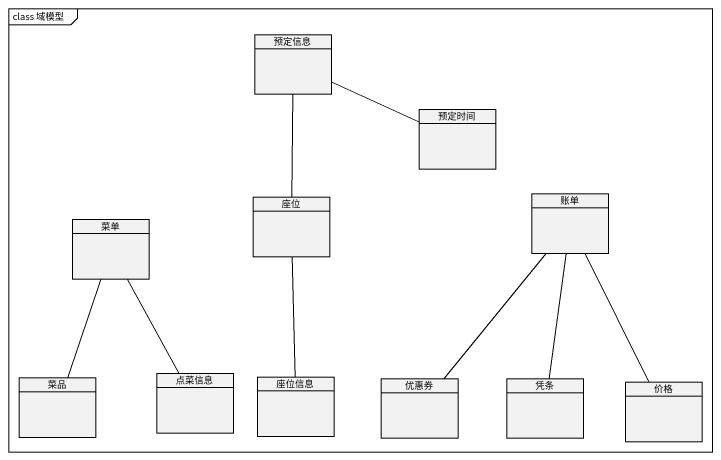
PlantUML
@startuml
mainframe class 域模型
hide circle
hide empty members
class 预定信息
class 预定时间
class 座位
class 账单
class 菜单
class 菜品
class 点菜信息
class 座位信息
class 优惠券
class 凭条
class 价格
预定信息 -right- 预定时间
预定信息 -- 座位
座位 -- 座位信息
账单 -- 优惠券
账单 -- 价格
菜单 -- 菜品
菜单 -- 点菜信息
凭条 -up- 账单
@enduml
